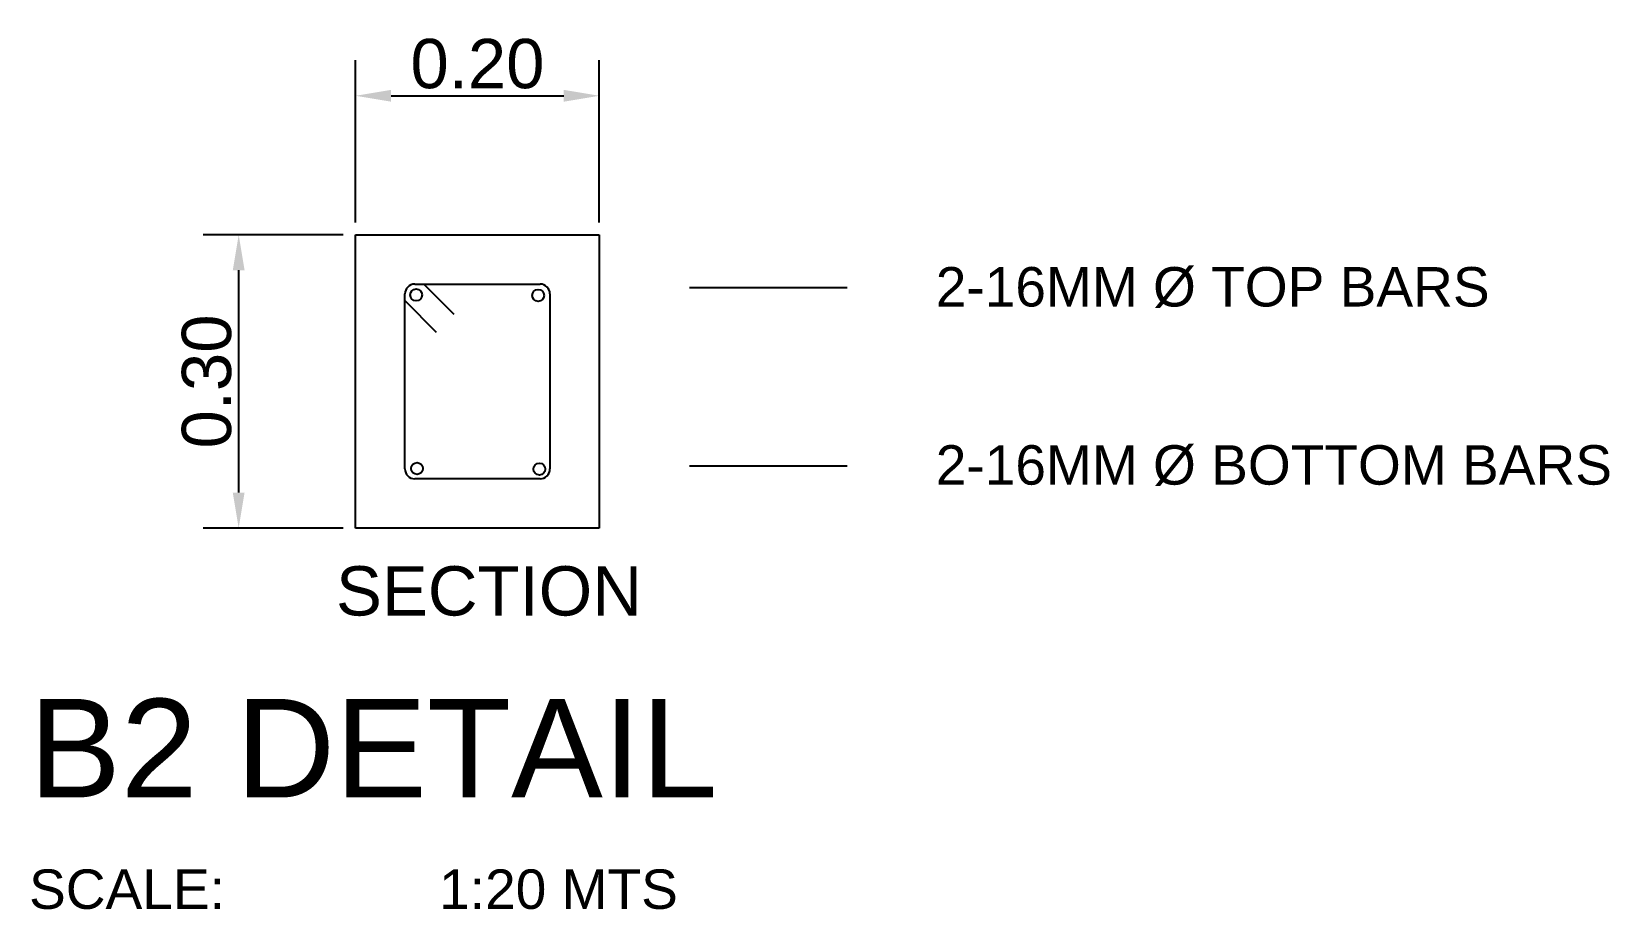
# Model space of a CAD drawing. Header units: metres. Extents: x -460 to 31334, y -1777 to 24987.
# Drawn here: x 158.31 to 166.32, y -808.65 to -804.19 of the extents above; entities that cross this region are included whole.
import ezdxf
from ezdxf import colors
from ezdxf.entities.mleader import LeaderData, LeaderLine
from ezdxf.math import Vec2, Vec3

# ---------------------------------------------------------------- set-up
doc = ezdxf.new("R2010")
doc.units = ezdxf.units.M
doc.header["$MEASUREMENT"] = 0
doc.layers.get('Defpoints').update_dxf_attribs({"color": 2})
doc.layers.add('COLUMNS', color=5, linetype='Continuous', lineweight=25)
doc.layers.add('dim.', color=10, linetype='Continuous', lineweight=15)
doc.styles.add('20', font='arial.ttf', dxfattribs={"height": 0.06})
doc.styles.get("Standard").update_dxf_attribs({"font": 'arial.ttf'})
doc.dimstyles.new('D20', dxfattribs={"dimtxt": 0.25, "dimasz": 0.18, "dimexe": 0.18, "dimexo": 0.0625, "dimgap": 0.034, "dimtad": 1, "dimlfac": 0.2, "dimzin": 0, "dimdsep": 46, "dimtxsty": 'Standard', "dimcen": 0.09, "dimadec": 0, "dimazin": 0, "dimtfac": 1, "dimtofl": 0, "dimtmove": 0, "dimatfit": 3, "dimfxl": 1, "dimtolj": 1, "dimtzin": 0, "dimarcsym": 0})

# ---------------------------------------------------------------- blocks, each defined once
blk = doc.blocks.new('_None')
blk = doc.blocks.new('*D642')
at = {"color": 0, "lineweight": -2, "transparency": 16777216}
for p, q in [((159.8956, -805.2238), (159.1847, -805.2238)), ((159.3647, -806.5313), (159.3647, -805.4038)), ((159.8956, -806.7113), (159.1847, -806.7113))]:
    blk.add_line(p, q, dxfattribs=at)
at = {"color": 0, "transparency": 16777216}
for points in [[(159.3347, -805.4038), (159.3947, -805.4038), (159.3647, -805.2238)], [(159.3347, -806.5313), (159.3947, -806.5313), (159.3647, -806.7113)]]:
    blk.add_solid(points, dxfattribs=at)
at = {"layer": 'Defpoints', "color": 0, "transparency": 16777216}
for p in [(159.3647, -805.2238), (159.9581, -805.2238), (159.9581, -806.7113)]:
    blk.add_point(p, dxfattribs=at)
at = {"color": 0, "transparency": 16777216, "insert": (159.203, -805.9675), "char_height": 0.25, "attachment_point": 5, "rotation": 90}
blk.add_mtext('\\A1;0.30', dxfattribs=at)
blk = doc.blocks.new('*D643')
at = {"color": 0, "lineweight": -2, "transparency": 16777216}
for p, q in [((159.9581, -805.1613), (159.9581, -804.3386)), ((161.194, -805.1613), (161.194, -804.3386)), ((160.1381, -804.5186), (161.014, -804.5186))]:
    blk.add_line(p, q, dxfattribs=at)
at = {"color": 0, "transparency": 16777216}
for points in [[(160.1381, -804.4886), (160.1381, -804.5486), (159.9581, -804.5186)], [(161.014, -804.4886), (161.014, -804.5486), (161.194, -804.5186)]]:
    blk.add_solid(points, dxfattribs=at)
at = {"layer": 'Defpoints', "color": 0, "transparency": 16777216}
for p in [(161.194, -804.5186), (159.9581, -805.2238), (161.194, -805.2238)]:
    blk.add_point(p, dxfattribs=at)
at = {"color": 0, "transparency": 16777216, "insert": (160.5761, -804.3569), "char_height": 0.25, "width": 0.651262, "attachment_point": 5}
blk.add_mtext('\\A1;0.20', dxfattribs=at)

msp = doc.modelspace()

# ---------------------------------------------------------------- linework, layer by layer
at = {"color": 7}
for p, q in [((160.25814, -805.4738), (160.89401, -805.4738)), ((160.30472, -805.4738), (160.45663, -805.62571)), ((160.20814, -806.41126), (160.20814, -805.5238)), ((160.20814, -805.55768), (160.36733, -805.71687)), ((160.94401, -805.5238), (160.94401, -806.41126)), ((160.89401, -806.46126), (160.25814, -806.46126))]:
    msp.add_line(p, q, dxfattribs=at)
for centre in [(160.2651, -805.52845), (160.88411, -805.53118), (160.2695, -806.40892), (160.89032, -806.41194)]:
    msp.add_circle(centre, 0.03, dxfattribs=at)
for centre, start, end in [((160.25814, -805.5238), 90, 180), ((160.89401, -805.5238), 0, 90), ((160.25814, -806.41126), 180, 270), ((160.89401, -806.41126), 270, 0)]:
    msp.add_arc(centre, 0.05, start, end, dxfattribs=at)
at = {"layer": 'COLUMNS', "color": 1}
for p, q in [((159.95814, -805.2238), (161.19401, -805.2238)), ((159.95814, -806.71126), (159.95814, -805.2238)), ((161.19401, -805.2238), (161.19401, -806.71126)), ((161.19401, -806.71126), (159.95814, -806.71126))]:
    msp.add_line(p, q, dxfattribs=at)

# ---------------------------------------------------------------- texts
at = {"color": 7, "insert": (159.85834, -806.90457), "char_height": 0.25, "width": 4.0449216, "attachment_point": 1}
msp.add_mtext('SECTION', dxfattribs=at)
at = {"layer": 'dim.', "color": 7, "attachment_point": 1, "style": '20'}
for s, insert, char_height in [('B2 DETAIL', (158.30134, -807.57724), 0.5), ('SCALE:              1:20 MTS', (158.30134, -808.44248), 0.2)]:
    msp.add_mtext_dynamic_manual_height_columns(s, width=30.4640355, gutter_width=0.3, heights=[0], dxfattribs=dict(at, insert=insert, char_height=char_height))

# ---------------------------------------------------------------- dimensions: what is measured, and where the dimension line sits
at = {"color": 29}
dim = msp.add_linear_dim(base=(161.19401, -804.51859), p1=(159.95814, -805.2238), p2=(161.19401, -805.2238), text='0.20', dimstyle='D20', dxfattribs=at)
dim.commit()
dim.dimension.update_dxf_attribs({"geometry": '*D643', "text_midpoint": (160.57608, -804.35695)})
dim = msp.add_linear_dim(base=(159.36474, -805.2238), p1=(159.95814, -806.71126), p2=(159.95814, -805.2238), angle=90, dimstyle='D20', dxfattribs=at)
dim.commit()
dim.dimension.update_dxf_attribs({"geometry": '*D642', "text_midpoint": (159.20301, -805.96753)})

# ---------------------------------------------------------------- leaders
at = {"color": 7}
ml = msp.add_multileader_mtext('Standard', dxfattribs=at)
ml.set_content('2-16MM Ø TOP BARS', color=7)
ml.set_leader_properties()
ml.set_arrow_properties(name='NONE')
ml.build(insert=Vec2(0, 0))
ml.multileader.update_dxf_attribs({"dogleg_length": 0.36, "arrow_head_size": 0.3})
ctx = ml.context
ctx.base_point, ctx.char_height, ctx.arrow_head_size, ctx.landing_gap_size, ctx.plane_origin = Vec3(162.45101, -805.49139), 0.2, 0.3, 0.45, Vec3(161.65136, -805.49139)
notes = []
notes.append((ctx, [(0, (1, 1, 0), (162.00101, -805.49139), (1, 0), 0.45, [(0, [(161.65136, -805.49139)], 0, [])])]))
ctx.mtext.insert, ctx.mtext.flow_direction = Vec3(162.90101, -805.38736), 5
ml = msp.add_multileader_mtext('Standard', dxfattribs=at)
ml.set_content('2-16MM Ø BOTTOM BARS', color=7)
ml.set_leader_properties()
ml.set_arrow_properties(name='NONE')
ml.build(insert=Vec2(0, 0))
ml.multileader.update_dxf_attribs({"dogleg_length": 0.36, "arrow_head_size": 0.3})
ctx = ml.context
ctx.base_point, ctx.char_height, ctx.arrow_head_size, ctx.landing_gap_size, ctx.plane_origin = Vec3(162.45101, -806.39493), 0.2, 0.3, 0.45, Vec3(161.65136, -806.39493)
notes.append((ctx, [(0, (1, 1, 0), (162.00101, -806.39493), (1, 0), 0.45, [(0, [(161.65136, -806.39493)], 0, [])])]))
ctx.mtext.insert, ctx.mtext.flow_direction = Vec3(162.90101, -806.29091), 5
for ctx, leaders in notes:
    for number, flags, end, landing, length, lines in leaders:
        leader = LeaderData()
        leader.index, (leader.has_last_leader_line, leader.has_dogleg_vector, leader.attachment_direction) = number, flags
        leader.last_leader_point, leader.dogleg_vector, leader.dogleg_length = Vec3(end), Vec3(landing), length
        for number, points, colour, breaks in lines:
            line = LeaderLine()
            line.index, line.vertices, line.color, line.breaks = number, Vec3.list(points), colors.encode_raw_color(colour), breaks
            leader.lines.append(line)
        ctx.leaders.append(leader)

doc.saveas('drawing.dxf')
